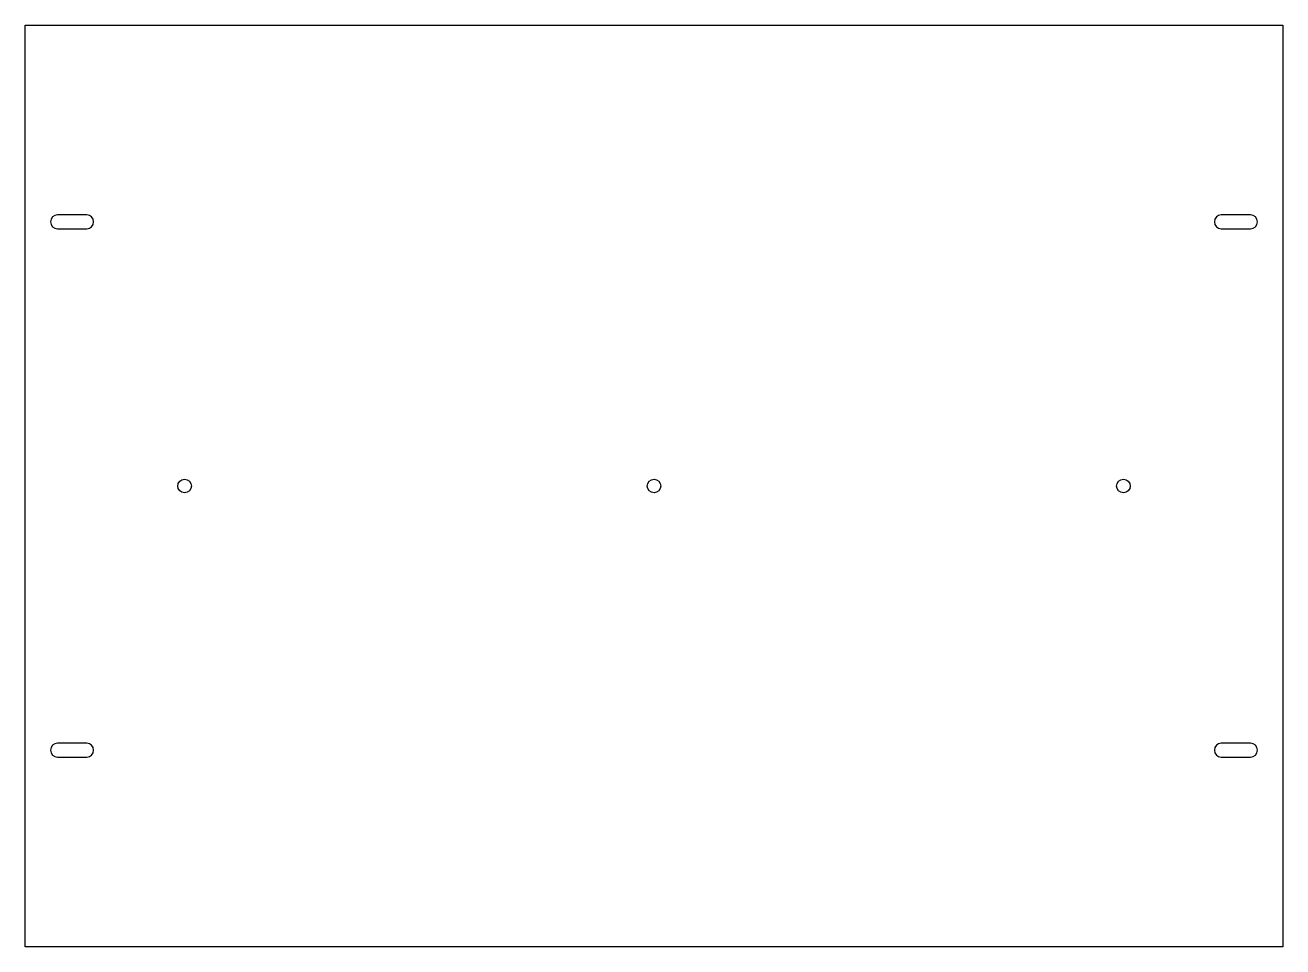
# Model space of a CAD drawing. Header units: millimetres. Extents: x -322 to 322, y -236 to 236.
import ezdxf

# ---------------------------------------------------------------- set-up
doc = ezdxf.new("R2010")
doc.units = ezdxf.units.MM

msp = doc.modelspace()

# ---------------------------------------------------------------- linework, layer by layer
at = {"color": 7, "linetype": 'Continuous', "lineweight": 25}
for p, q in [((-321.5, 235.5), (321.5, 235.5)), ((-321.5, -235.5), (-321.5, 235.5)), ((321.5, 235.5), (321.5, -235.5)), ((-290, 138.5), (-305, 138.5)), ((305, 138.5), (290, 138.5)), ((-305, 131.5), (-290, 131.5)), ((290, 131.5), (305, 131.5)), ((-290, -131.5), (-305, -131.5)), ((305, -131.5), (290, -131.5)), ((-305, -138.5), (-290, -138.5)), ((290, -138.5), (305, -138.5)), ((321.5, -235.5), (-321.5, -235.5))]:
    msp.add_line(p, q, dxfattribs=at)
for centre in [(-240, 0), (0, 0), (240, 0)]:
    msp.add_circle(centre, 3.5, dxfattribs=at)
for centre, start, end in [((-305, 135), 90, 270), ((-290, 135), 270, 90), ((290, 135), 90, 270), ((305, 135), 270, 90), ((-305, -135), 90, 270), ((-290, -135), 270, 90), ((290, -135), 90, 270), ((305, -135), 270, 90)]:
    msp.add_arc(centre, 3.5, start, end, dxfattribs=at)

doc.saveas('drawing.dxf')
